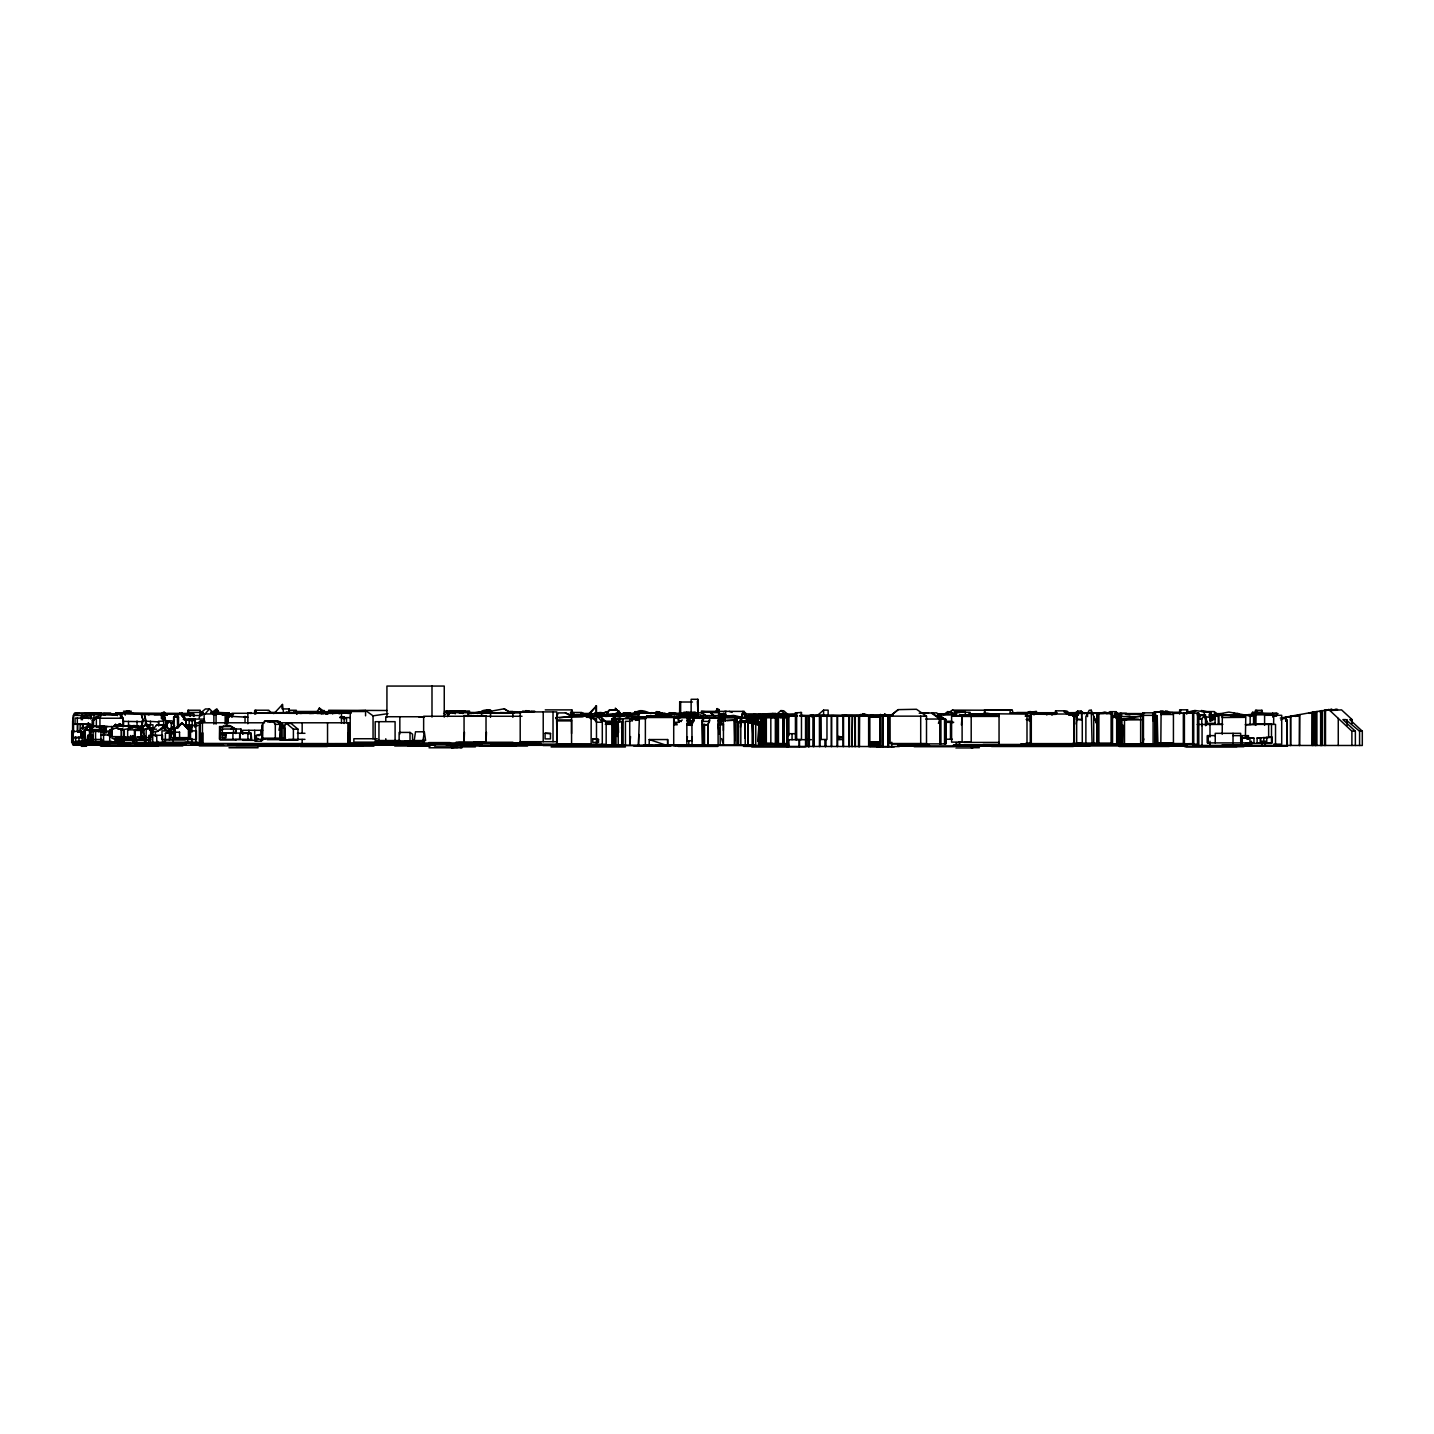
<?xml version="1.0" encoding="UTF-8"?>
<svg xmlns="http://www.w3.org/2000/svg" width="1434" height="1434" viewBox="0 0 1434 1434"><rect width="100%" height="100%" fill="white"/><g stroke="black" fill="none" stroke-linecap="round" stroke-linejoin="round"><path stroke-width="1.5" d="M590.898 715.727L590.898 713.702L589.732 716.193L615.061 716.104L613.913 719.527M490.482 717.305L490.482 712.895M869.649 715.924L869.649 742.525L880.315 742.525L880.315 716.767L869.649 716.767L880.315 716.767L879.257 716.086M467.896 716.426L467.896 712.662M1153.097 720.961L1152.972 712.841L1143.095 712.841L1142.79 744.318M571.574 720.89L571.574 719.922L557.145 719.922L557.145 720.89L571.574 720.89L571.574 733.563M512.852 717.305L512.888 712.913M723.381 730.462L723.435 724.206L718.129 724.206M702.803 724.905L701.943 720.065L702.517 745.035L702.517 724.636L708.073 724.762L709.507 720.083L707.787 724.905L707.787 745.035M557.145 717.43L571.574 717.143L571.574 744.103M571.574 717.143L582.347 716.892L586.381 715.53L591.149 718.81M215.727 714.598L215.781 710.565L214.311 710.744L214.311 715.01M82.527 728.741L82.634 724.331M744.838 738.331L744.676 721.822M747.813 733.849L748.064 722.664L753.334 722.682L740.267 721.643L740.267 718.111L736.323 717.251L737.219 721.643L741.127 722.001L741.127 718.111L736.323 717.251M1156.629 743.009L1156.629 715.763L1156.629 743.009L1156.539 738.815M1272.675 713.63L1276.762 713.057L1276.511 716.158L1272.836 716.158L1272.765 713.881L1253.137 713.756M757.941 718.111C754.302 717.627 759.124 724.762 757.941 718.111L754.535 717.376L760.54 718.649L760.755 745.519L761.364 724.887L759.93 724.672L759.357 745.519L759.357 724.188L761.633 724.797L761.633 745.519M638.811 734.567L638.453 745.286L639.331 718.918M288.987 712.322L289.112 708.934L282.175 708.934M187.478 728.723L187.603 725.281L197.982 725.461M464.473 732.236L464.06 743.224L464.06 715.584L486.592 716.265M486.449 732.236L486.018 743.224L486.018 715.584M1097.476 732.649L1096.956 743.099L1096.956 713.433L1098.892 713.29L1098.892 743.099M175.289 731.412L175.289 737.65L172.277 732.2C166.201 733.921 181.24 729.798 172.277 732.2L170.467 737.65L188.947 737.65L188.947 729.368L181.813 722.844L175.253 728.741L175.253 737.65M309.547 713.505L313.992 713.325L288.539 713.29M757.851 741.396L758.873 724.887L757.295 724.439L757.295 722.144L749.641 719.061L750.986 719.061M740.5 727.271L740.822 722.844L734.369 720.943L734.835 740.661M961.407 724.995L962.106 716.426L959.991 715.01L959.991 716.175L955.42 715.279L951.602 716.175L951.602 742.113L971.194 742.113M983.742 714.257L985.086 709.776L1010.361 709.776L1012.332 710.242L1013.067 713.039M133.254 739.191L133.685 742.955L134.061 738.743M723.184 720.549L723.435 717.789L718.129 725.586L719.223 734.226M630.548 736.574L629.723 745.286L629.723 719.545L639.331 719.545L635.674 720.424M230.408 714.921L222.324 714.831M145.192 725.532L145.694 721.141L146.483 723.561M606.6 716.391L606.761 714.974L605.722 716.462M1076.163 724.009L1076.665 719.689L1082.276 719.689L1082.276 743.368L1072.614 743.368M280.293 736.341L281.136 726.679L281.225 738.223M150.086 739.119L150.552 735.301M1009.912 713.254L1010.361 709.776M621.549 728.221L622.41 721.822L618.215 721.822L618.556 732.487M316.932 713.505L351.169 713.039M1075.052 716.803L1075.625 712.644L1067.147 712.716M1055.048 714.329L1055.567 710.834L1064.153 710.834L1071.61 715.333M328.117 713.738L328.655 710.278L386.929 710.493M687.46 736.735L686.85 740.733L692.048 740.733L692.03 736.771M1245.411 737.184L1245.805 714.957L1250.502 716.462M1264.591 725.371L1264.591 714.813L1222.646 714.957L1222.216 717.538L1245.411 717.341M680.505 717.699L674.625 716.659L673.711 722.288L679.107 722.288M281.871 708.02L282.462 704.452L274.055 713.487L269.735 712.644M229.171 716.803L226.59 718.058L228.562 717.825M254.732 712.985L285.258 712.68M279.003 730.3L280.06 724.367L277.587 721.105L264.519 721.248L262.171 725.138L262.171 738.223L285.384 738.098L284.99 735.23M348.121 713.612L348.677 713.272M161.773 718.703L162.544 714.616M679.985 715.172L680.254 713.738L680.523 715.172M187.155 715.297L188.123 710.224L200.133 710.224L201.119 714.455M296.175 713.039L326.898 713.021M655.32 716.265L655.912 713.236L627.052 713.236M1144.475 713.558L1120.617 713.558L1119.918 744.569M533.735 712.196L513.91 711.676M414.211 740.536L415.502 731.788L424.321 731.788L423.03 740.536M608.876 711.049L598.659 714.759L618.072 714.078L623.898 715.172M614.308 719.312L615.078 715.62L629.203 715.62M570.66 715.423L571.843 709.884L545.261 709.884M741.521 717.896L742.937 711.336L746.092 713.487M141.59 727.719L143.024 721.141M78.314 713.433L74.389 713.379L72.65 721.069L72.525 737.273L81.379 737.273L81.379 731.035L80.896 737.273M758.425 745.519L758.873 724.475L758.873 745.519M270.739 712.286L268.75 710.224L255.718 710.224L256.112 712.25M608.07 715.566L603.445 715.423M692.048 724.905L693.303 720.047L691.941 724.905L686.85 724.762L688.069 720.029L689.288 724.762L691.941 724.009L693.267 717.556L690.991 717.574L687.119 720.979L693.895 720.979L693.895 717.699M93.945 720.513L92.314 720.424L96.15 718.613L92.314 720.424L91.794 727.97L92.332 726.016L94.769 726.016M678.82 715.243L679.465 712.895L688.499 712.841M687.047 724.009L689.288 724.762L690.184 718.38M120.402 717.358L121.424 713.845L144.26 714.042L146.268 725.425M1232.344 716.695L1232.72 715.369M953.825 716.175L954.883 712.555L960.027 712.555M165.394 733.366L169.642 732.451L165.394 733.366L165.34 742.955M684.161 716.104L684.52 714.939L700.903 714.939L699.774 718.434M1143.866 738.94L1142.575 743.009L1142.575 714.473L1140.639 714.473L1140.639 743.009L1142.701 743.009M702.23 717.842L719.689 717.825M938.41 723.381L939.772 719.276M709.346 717.52L708.217 717.807M718.344 711.246L718.918 709.543L717.108 708.611L716.086 711.246M681.24 721.589L678.318 720.155L679.537 716.659M91.686 729.637L91.686 730.892L88.37 722.897L85.843 729.978L89.177 730.587M689.288 724.009L690.31 721.123L690.31 725.479M199.129 717.86L200.527 713.971L233.652 713.881L228.4 713.863M704.13 717.699L702.785 721.392L709.561 721.392L709.561 717.699M761.92 717.825L762.529 716.104L763.103 717.807M745.393 713.881L742.292 713.881L741.468 721.876L740.177 720.818L747.49 720.675L747.49 717.699M1026.887 715.674L1028.286 712.124L1036.603 711.515L1030.239 712.286M1261.848 713.863L1273.159 713.63M594.895 715.243L593.963 716.032L594.895 713.702L582.025 713.809L581.057 715.942M626.873 714.293L623.844 713.702L621.227 716.175M1157.22 718.613L1157.901 743.009M555.98 718.398L558.292 712.913L565.444 712.913L573.761 716.086M121.281 718.219L123.001 718.237L119.398 714.401L101.939 713.594L99.932 718.237L99.932 726.572M1207.267 721.194L1206.352 723.328L1215.046 723.328M811.052 715.96L811.769 716.91M550.531 733.455L550.441 738.904L545.081 738.904L545.081 733.258L550.459 733.509L545.081 733.258M590.7 714.204L589.966 716.032M1112.945 716.355L1112.945 717.789L1116.136 711.676L1110.006 711.676L1106.797 713.702M651.663 716.462L649.459 715.727L656.163 715.709M279.469 712.68L285.366 712.698M724.923 718.416L723.184 720.961L724.618 717.412M349.107 710.906L347.87 713.057L346.06 713.039L345.289 710.906L349.107 710.906L350.488 713.558M128.092 726.59L128.863 725.245L135.585 726.59L131.677 727.737M814.745 716.086L799.957 715.494M277.587 721.105L269.269 721.625M262.314 739.245L262.565 724.69L262.565 738.223M468.882 714.096L469.993 712.304L470.979 713.648M954.883 712.555L955.94 716.068L954.865 716.175L954.865 712.286L970.065 712.286L971.194 716.426L971.194 742.418M317.004 711.838L319.37 708.091L326.396 712.985M692.048 745.035L691.887 720.979L693.608 718.595M1199.057 718.058L1200.706 715.441L1204.309 715.441L1205.492 719.366M520.811 712.913L450.043 712.662L447.408 716.624M629.347 713.774L630.01 712.77L623.718 712.77L623.288 714.473M447.731 716.086L450.043 712.662M835.663 715.853L829.264 715.853M1204.309 715.441L1201.8 719.008L1198.215 719.008L1200.706 715.441M825.859 715.853L826.683 715.315L810.909 715.315L813.598 715.387M288.915 710.26L296.318 710.26L296.605 713.953L297.931 712.142M332.563 713.809L333.781 712.142L294.759 712.232M231.161 728.902L232.362 727.271L236.234 729.422L230.408 725.945C227.414 723.901 215.548 729.924 223.561 726.178M612.659 715.172L619.345 711.372L619.345 715.674M1028.286 712.124L1025.615 715.674L1030.723 715.674M636.642 717.645L639.385 714.634L619.721 714.562M233.563 729.028L233.563 733.15L219.635 733.473L226.034 733.419L226.034 737.703L221.75 737.703L222.808 733.383L234.513 732.469L235.911 733.455L235.911 729.028M224.797 737.703L226.034 733.383M165.502 725.604L168.656 721.607M165.717 725.891L169.122 721.607L172.098 723.919M636.409 712.501C639.654 708.557 647.092 711.766 650.857 713.684M638.847 711.712L634.778 711.712L639.313 712.393L635.585 711.712L634.204 713.451L639.313 712.393L639.313 714.419M771.564 715.046L772.872 713.451L775.937 713.433M174.518 719.707L171.273 723.596L171.273 731.537M635.638 711.712L634.204 713.451L635.531 711.712L645.103 711.82L641.876 711.82M113.842 726.357L115.527 724.367L117.265 726.357L113.77 726.357L115.509 724.367C120.187 727.414 143.185 724.977 117.265 726.124M621.227 716.606L624.346 714.598L619.398 713.325M736.323 719.294L734.925 720.926L734.925 719.294L737.219 719.294M340.647 713.254L339.876 713.021M673.711 745.734L673.711 717.502L674.912 716.122L676.418 717.52M204.686 714.329L209.472 708.952L215.942 715.082M178.533 727.594L178.533 717.161L174.805 716.032L173.801 717.161L173.801 738.008M325.554 713.935L326.755 712.411L342.78 711.981L342.421 713.11L336.99 712.232L337.51 713.236L332.329 713.433M1071.126 715.064L1067.057 711.139L1064.243 712.286L1065.856 711.3L1069.782 715.082M587.689 714.974L596.454 705.922L588.675 715.082M620.259 716.606L620.94 715.871L605.722 716.391M75.536 713.433L79.659 713.433M607.335 713.29L609.074 710.26L616.208 710.153L614.792 710.153M1055.263 712.77L1051.839 715.118M743.529 718.309L746.164 715.53L788.879 715.387M721.643 722.826L721.643 720.961L718.452 720.961L722.342 717.412M153.044 729.028L156.718 725.192L165.448 725.228L168.71 728.58M765.218 717.466L765.559 716.104L762.153 717.305M177.314 727.845L181.795 723.381L177.529 727.773M599.95 715.19L612.013 714.365M616.853 709.955L619.613 712.931L615.258 708.199L619.972 712.823M611.368 710.242L616.907 709.902M688.338 712.949L689.109 712.196L683.767 712.232M531.172 711.425L522.568 711.085M512.942 713.523L514.197 713.003M686.94 713.433L690.847 714.598C682.297 710.117 687.531 715.064 695.562 713.469M882.322 716.444L884.76 714.078L887.897 716.014L888.022 746.558M461.228 713.2L458.647 710.78L453.933 711.891M240.769 729.028L240.984 733.168L241.073 729.028L222.324 729.028L222.324 733.043L251.111 733.097L251.703 739.352L219.635 739.352L219.51 726.59L230.802 726.59M457.356 710.888L460.027 713.307L457.231 710.78M178.623 738.008L173.622 738.008L173.622 717.161L174.805 716.032M1074.299 716.857L1076.916 714.401L1072.919 716.229L1077.293 716.229M217.143 713.774L214.67 713.451L223.525 714.132M182.333 722.844L175.253 728.741M198.017 722.951L200.527 720.693L204.739 721.212L200.527 720.693M200.814 722.951L203.341 720.693M727.253 717.018L725.514 713.684L718.344 714.222M1074.855 713.648L1077.759 711.103L1081.111 711.103L1084.445 713.648M283.215 726.411L286.567 723.471L291.12 723.471L297.949 729.171L297.949 740.177L280.078 740.177M776.17 714.67L780.938 710.583L783.663 710.762L788.288 714.741M816.161 716.48L823.6 710.135L828.135 710.135L828.135 716.265M200.419 713.128L205.403 708.952L209.472 708.952M96.365 726.572L96.365 718.237L101.939 713.594M890.066 743.529L926.507 743.529L926.507 716.158L916.469 709.274L898.222 709.633L890.12 716.158M572.112 714.508L570.266 715.996L580.824 716.14L582.849 714.508M898.222 709.633L890.066 716.158L890.12 743.529M593.981 715.978L596.347 714.114L597.404 715.01M174.715 725.891L169.373 729.583L169.373 739.801M719.294 729.906L718.129 725.586L720.603 723.65M689.897 715.207L692.927 712.841L702.606 712.788M943.536 714.759L947.713 711.587L952.463 712.662M1077.759 711.103L1074.371 713.684L1078.565 713.558M214.311 710.744L216.229 709.346L218.577 711.856L217.215 709.346L215.351 710.744L215.351 714.813M775.722 717.717L757.493 717.394L763.695 717.394M757.295 724.439L758.873 724.475M600.362 715.996L602.889 714.114L604.252 715.207M146.107 728.992L148.455 727.325L151.896 728.149L151.896 735.301M1033.878 714.885L1036.603 712.949L1049.527 712.949L1046.641 714.903M150.588 742.955L150.66 728.992L148.455 727.325L146.214 728.992L146.107 737.524M919.194 713.218L936.617 712.859L944.97 719.276L940.937 719.259L932.154 712.859M174.374 726.142L169.373 729.583L173.389 729.583M135.262 729.852L135.262 737.112M1029.702 711.515L1028.501 713.648M239.621 739.352L239.693 733.563L240.141 739.352M612.659 714.759L614.308 715.154L612.73 714.078M946.834 713.63L952.463 710.135L984.674 710.206L984.943 713.594M121.962 729.781L129.831 728.526M161.522 713.433L164.103 711.873L167.079 714.992M985.086 709.776L984.316 710.242L1012.332 710.242M220.137 733.473L220.137 739.352M95.11 717.627L98.588 717.161M645.372 745.734L645.372 717.502L648.903 716.301L647.326 715.799L648.706 716.426M1237.47 716.301L1241.306 716.086M684.699 713.433L686.94 712.196M682.261 720.029L673.711 724.762L677.296 724.762M92.834 713.415L100.219 713.379M127.644 737.112L127.644 729.781L129.902 728.544M202.212 713.576L203.234 713.039M177.529 727.307L177.529 714.383L180.075 713.236L186.151 720.621L186.151 727.163M74.192 715.172L77.83 713.325L99.143 712.931M1280.741 719.976L1284.111 718.291L1287.015 719.743L1287.015 746.218M91.023 715.297L81.272 715.548L90.987 715.745M692.64 718.04L703.485 717.609M703.449 717.269L702.337 717.502M676.006 717.52L679.286 716.086L691.815 716.982M121.621 729.279L116.297 727.97L110.113 729.727L110.113 736.61L124.328 736.682L124.328 730.569L116.584 728.131L121.621 729.279L121.621 736.682M487.309 709.83C497.795 711.443 481.43 707.84 480.569 712.734M619.237 721.822L619.775 718.542L619.775 721.822M488.367 709.83L477.432 713.343M991.844 713.756L1026.995 714.114L1026.995 744.461L983.025 744.461M228.813 717.179L226.626 717.825M645.981 717.036L627.769 716.014L628.827 716.731L625.798 717.269M627.769 716.857L632.179 717M619.237 718.775L639.331 718.559M646.178 718.595L638.453 718.918M614.182 745.286L614.272 718.362L612.139 718.721L612.139 745.286M131.964 740.553L135.889 739.012M702.517 724.636L708.073 724.762L708.073 745.035L708.073 724.905M749.946 718.577L757.403 720.997L757.403 718.309L747.06 717.466M952.463 710.135L956.586 711.766L965.279 710.726L965.279 711.963M773.231 717.448L770.936 717.448L775.292 715.96L787.911 717.358L779.773 717.43M1271.492 723.722L1245.411 724.726L1271.492 723.722L1271.492 743.404L1245.411 743.404M719.223 714.903L723.596 713.397L725.945 716.875M680.146 714.293L673.711 713.379L680.146 713.989M224.851 715.351C224.6 709.561 212.017 716.462 220.37 713.325M265.899 739.245L256.005 739.245L256.005 735.552L259.411 734.441L262.314 735.337M921.363 712.859L928.533 712.877M73.994 731.017L71.7 731.017L71.7 742.74L89.177 742.776M112.39 714.598L115.993 713.361M811.411 716.104L812.612 715.727L809.117 715.53M852.567 715.889L851.868 746.558M1315.086 745.483L1315.086 711.784L1331.792 709.364C1330.537 710.26 1340.252 710.941 1335.932 709.364L1329.766 710.493M247.58 713.29L251.201 712.626L248.405 713.361M749.319 714.831L767.047 714.795M753.567 714.508L759.088 714.867M185.183 726.446L188.822 725.461M1250.143 724.511L1250.143 716.122L1253.567 715.207L1254.983 715.207L1254.983 723.883M1254.983 715.207L1250.143 716.122M251.398 713.397L250.233 713.397M222.539 712.806L217.143 714.15M718.129 725.586L723.435 724.206M773.374 716.803L764.931 717.072L773.374 716.964M600.434 713.576L606.457 712.142M1121.173 713.325L1118.896 713.738A5.342 1.129 -4.7 0 1 1116.118 713.899M482.003 712.877L472.826 713.379L479.996 712.501L481.806 713.774M1186.599 712.393L1194.845 710.475L1210.816 712.626L1210.816 721.123M220.37 733.043L220.37 729.637L222.324 729.189M102.961 746.218L109.468 744.784M138.524 725.729L132.412 727.038L137.108 727.038M140.424 726.321L143.221 725.729M323.6 713.379L320.911 713.505L328.816 713.128M100.559 729.637L100.559 726.303L104.843 726.267L104.843 733.025M320.911 713.505L323.6 712.949L317.703 711.479L296.838 711.479M595.648 738.689L592.78 739.066L592.78 742.4L598.516 742.4L598.516 739.388L592.78 739.066M763.031 716.892L758.514 717.825L758.514 716.731M132.197 727.683C144.762 726.626 123.683 727.038 132.197 727.683L132.197 726.877M650.893 716.158L654.531 716.014M723.435 720.37L735.606 720.137L735.606 717.699M619.775 718.542L612.443 718.918L613.035 725.514M481.949 712.357L479.064 712.913L489.783 711.103L493.475 713.146M482.81 713.54L486.538 712.806M1325.769 710.547L1331.792 709.364M612.175 723.847L605.722 724.26L612.228 724.313M725.084 716.408L728.884 715.656L734.871 717.43M717.412 717.807L719.689 717.376M447.767 711.999L452.355 711.372L451.118 711.372M107.998 726.518L96.58 726.679L99.484 726.464L99.484 729.637L93.353 730.605M481.125 713.54L485.068 712.806M781.853 714.455L786.28 714.455M471.804 713.343L478.185 712.16L490.105 713.182L484.351 712.16L477.056 713.433M490.804 711.228L504.159 708.808L509.016 711.694M1097.781 713.343L1104.216 712.357L1112.515 713.397L1112.533 743.099L1076.396 743.099M604.628 715.476L621.496 713.774L624.471 716.534M615.437 714.885L621.496 713.774M1073.385 715.602L1078.44 714.688M1290.725 745.483L1290.725 716.247L1280.293 718.076M452.947 712.106L459.489 710.923L462.949 713.612M485.66 711.856L489.783 711.103L476.697 713.003M1141.285 715.889L1123.234 719.151L1133.9 718.667L1133.9 717.215M1128.397 719.133L1132.663 718.362M1283.573 717.86L1292.231 716.319M1290.457 745.483L1290.457 716.247L1315.426 711.748L1315.426 745.483M1313.472 712.68C1300.889 713.989 1318.258 712.68 1312.917 713.451M1331.29 710.493L1341.543 709.866L1352.101 719.617L1352.101 723.489M1098.892 713.451L1105.04 712.357L1111.099 713.415M1292.608 716.319L1297.878 715.387M1295.243 716.426L1298.971 715.763M456.944 711.336L459.31 710.923L462.142 713.182M753.119 717.663L762.798 719.043L762.798 745.519L543.038 745.501M254.66 714.132L254.66 710.475L255.772 710.296L255.772 714.06M1320.105 711.569L1319.19 711.64M726.859 720.693L735.606 720.137M142.522 728.508L136.606 726.877M757.582 724.224L758.371 722.019L757.295 722.144M800.943 715.996L803.094 715.996M139.51 730.193L139.51 726.948L129.544 727.271M559.242 717.842L573.349 715.978M682.996 715.548L684.179 715.369M112.085 714.473L116.405 714.598M1218.828 713.702L1219.061 724.278M350.219 744.694L350.219 710.995L365.562 710.493L373.055 715.835L388.005 713.63M724.295 716.391L720.89 716.211M615.096 718.506L614.075 718.649L620.241 718.04M721.266 716.355L724.295 715.942M78.458 732.129L82.437 731.609L82.437 737.954L71.808 737.793M78.028 732.129L82.437 731.609M763.354 713.917L772.872 713.451M90.019 727.217L92.547 726.913M485.624 711.694L487.291 711.479M77.812 732.147L82.007 731.663L82.007 737.954M959.991 716.175L970.065 715.01L954.865 715.727M1235.337 715.53L1241.611 714.813M612.139 718.721L614.81 718.47M1098.892 713.29L1093.031 713.146M86.076 729.942L86.076 726.5L100.954 726.357M651.072 716.319L661.11 715.405L662.795 716.48M129.275 711.121L126.138 711.3L129.454 711.103M204.112 719.097L183.444 719.133M1187.603 711.82L1195.669 711.479M149.226 714.741L148.294 714.777M753.334 722.682L749.122 722.646M970.693 714.544L971.607 714.526L969.904 714.222M1264.86 737.757L1272.066 737.219L1272.066 742.973L1257.116 742.973L1257.116 737.99L1272.066 737.219M885.943 716.158L887.897 716.014M885.244 716.283L892.109 715.781M1155.105 712.322L1153.474 712.429L1155.248 712.322M1257.116 737.99L1260.737 737.954L1260.737 742.973M81.379 731.035L73.17 731.645M758.371 722.019L757.313 721.517L760.307 722.037L760.755 724.672M203.377 712.644L200.796 712.823L199.935 715.602M594.895 714.724L600.344 714.347L598.767 713.469M661.988 716.211L665.95 715.96M666.72 716.319L671.453 715.96M758.084 721.535L758.084 723.955L760.307 724.331M864.702 714.598L862.605 713.989L866.584 714.706M226.249 714.329L224.851 713.953L229.261 714.383L229.261 712.931L210.565 712.089M795.422 712.823L801.463 712.537L801.463 739.478L795.422 739.478L795.422 712.823L796.641 712.823L796.641 739.478M813.132 715.727L879.598 715.799L880.404 714.383L882.627 715.871M135.495 727.522L136.947 727.612M924.159 716.211L925.342 716.158M954.775 714.706L956.084 714.634M1252.653 714.293L1248.046 714.67M679.25 714.67L675.88 714.67L688.768 714.222L656.808 714.222L687.693 714.383M811.088 715.727L809.672 715.781L813.401 715.674M627.518 713.863L622.84 713.325M744.515 717.717L747.956 717.574L747.903 720.675L750.09 720.639L750.09 717.699L675.324 717.699M1120.743 719.133L1133.9 718.667M325.177 713.433L332.563 713.128M284.99 738.223L284.99 728.382L281.225 726.697M744.909 717.699L747.956 717.574M658.618 713.379L664.82 713.128L667.33 715.01M182.208 715.799L190.22 713.809L190.22 716.444M480.569 712.626L481.609 712.59L467.466 712.411M883.111 715.889L886.176 714.544M1091.937 713.146L1095.415 713.039L1091.937 713.325M1073.474 714.939L1077.902 714.795M598.659 714.759L602.746 714.634M280.903 725.837L284.99 728.382M84.498 713.379L95.97 713.397M179.788 713.236L186.151 720.621M195.4 720.603L189.198 720.657L188.607 719.026L194.899 719.061L195.4 726.877M594.751 712.806L601.455 712.626L599.358 712.626L602.567 715.423M746.433 717.699L746.433 719.796L747.903 720.675M1073.188 715.1L1074.675 715.064M1119.183 744.569L1119.183 716.731L1121.119 716.839L1121.316 744.569M154.298 714.831L167.635 714.508L164.534 714.616M651.843 712.859L658.116 712.734L645.892 712.859M104.843 726.464L101.366 726.518L101.366 729.637L102.585 726.267L101.366 726.518L113.411 726.626M1325.5 709.92L1325.5 745.483M1324.46 710.117L1324.514 745.483M762.798 719.043L760.54 718.649M110.113 729.727L110.257 736.61M139.349 729.727L144.063 729.834L144.009 737.273L137.664 737.273M151.771 731.555L157.615 731.465L164.82 725.12L156.216 725.228M1126.622 719.94L1121.944 719.51L1121.944 725.819M324.962 712.895L337.044 712.734M177.529 714.383L177.816 727.307M729.243 711.389L732.129 712.375M670.108 716.05L671.13 716.032M166.595 714.921L165 714.437M581.057 715.727L589.966 715.656M1230.964 715.96L1231.824 716.014M1209.489 717.143L1212.788 719.33L1215.333 719.312L1208.772 714.957M91.328 729.709L99.484 729.637M90.772 713.343L88.729 713.343M734.369 720.943L740.822 722.844L739.245 721.607M214.759 712.608L215.889 712.59L215.889 714.186L213.433 713.72L214.759 713.702L214.652 710.565L214.759 713.971L210.69 713.057M1097.135 724.421L1091.256 710.242L1089.231 710.26L1085.879 716.588L1085.879 743.099M188.123 710.224L189.055 712.447L201.119 712.411M619.345 711.372L618.108 711.372L622.231 715.172M143.705 713.881L159.066 713.809M222.664 713.899L220.137 713.917M577.418 714.759L587.797 714.706M350.219 717.609L339.768 717.609M870.384 715.745L874.597 715.745M758.514 716.91L775.74 716.857M780.042 716.839L788.646 716.821M775.704 717.448L690.346 717.269L691.815 717.269M212.698 713.63L214.491 713.63M697.426 713.325L698.448 713.325M1185.721 712.895L1189.844 712.895M775.937 715.19L771.886 715.19L778.339 714.007L782.659 714.957M832.329 715.691L834.086 715.674M632.107 716.821L647.899 716.785M726.07 717.323L734.423 717.323M782.839 743.547L782.839 717.305L783.771 717.287L783.771 743.547M939.772 743.888L939.772 719.026L925.719 719.061M158.708 725.98L158.708 721.876L146.268 721.194L144.26 714.49L161.397 714.526L163.368 721.194L158.511 721.194L158.511 725.425M135.352 727.558L143.239 728.167M127.644 729.87L141.41 729.816L144.009 734.226M250.807 739.352L250.807 733.401L242.669 733.401L243.565 733.616M679.608 702.015L692.461 702.015M504.159 708.808L508.855 711.694M216.229 709.346L217.215 709.346M1335.932 709.364L1337.546 709.364M609.074 710.26L610.49 710.26M458.647 710.78L452.23 710.78L455.259 713.791M469.492 710.977L447.713 711.676M123.485 711.228L131.354 711.228M444.415 711.282L450.706 711.282M531.494 711.156L534.649 711.156M1065.856 711.3L1069.28 715.333M334.104 711.515L364.308 711.515M445.866 711.497L465.082 710.977M509.626 711.443L512.96 711.443M656.306 715.817L656.306 711.694L657.668 711.694M1201.62 711.569L1214.347 711.569L1216.337 714.921M286.173 711.838L297.698 713.164M464.508 711.73L465.799 711.73M658.403 711.82L659.765 711.82L656.306 711.694M1160.841 711.909L1154.657 711.909L1161.092 711.981L1160.841 743.009M695.203 712.035L688.696 712.59M1168.405 712.268L1179.465 712.268M1252.581 712.304L1262.279 712.304L1262.673 714.186L1253.047 714.204L1252.581 712.304L1251.595 713.612M199.344 712.483L203.09 712.483M267.584 712.411L276.672 712.411M351.187 712.393L326.755 712.608L331.146 713.433M570.463 712.465L581.666 712.465L585.215 714.383M800.262 712.537L801.463 712.537M1016.688 712.537L1029.863 712.537M1160.482 712.501L1172.94 712.59M92.744 712.913L101.312 712.913M1010.755 712.716L1029.522 712.716M1035.473 712.716L1057.073 712.716M1091.937 712.913L1097.494 712.913L1097.548 743.099M1160.447 712.716L1170.216 712.68L1167.957 712.59M212.035 712.931L229.261 712.931M467.914 713.164L481.752 713.343M494.228 713.218L510.181 713.218M601.294 713.218L603.445 713.218M658.493 713.182L662.347 713.182L658.941 713.021M668.567 713.092L674.249 713.2M1019.915 713.11L1011.078 713.272M1153.008 713.11L1155.356 713.11L1155.481 714.598L1155.481 744.318M1198.806 713.2L1173.424 713.021L1173.424 744.264L1198.806 744.264L1198.806 713.2L1197.498 713.11M74.389 713.379L111.045 713.379L103.642 713.325M133.756 713.469L115.598 712.967L187.406 713.415L189.485 715.53L189.485 713.809M468.685 713.415L472.234 713.415M493.708 713.272L509.088 713.272M583.118 713.469L589.822 713.469M1035.079 713.307L1056.733 713.307M1111.673 713.379L1076.396 713.379L1076.396 719.743M1114.684 713.325L1126.479 713.325M1174.285 713.361L1178.838 713.361M1214.706 713.361L1221.678 714.652L1215.333 714.652M623.844 713.702L621.944 713.702L626.73 714.634M719.008 713.684L725.514 713.684M1103.696 713.415L1099.43 713.379L1110.113 713.021L1077.059 713.039L1077.059 719.743M1278.088 713.63L1261.848 713.057M200.527 713.971L204.112 713.971L204.112 722.037M228.131 713.881L225.156 713.899L225.156 724.116M585.574 713.953L592.851 715.028M937.585 713.971L956.388 714.024M968.559 714.096L982.362 713.989M982.039 713.881L993.798 713.917M993.511 714.042L996.558 713.917M1125.439 713.845L1143.023 714.096M1217.968 714.06L1222.987 714.06M163.207 714.293L189.252 714.132M233.312 714.186L224.851 714.652M589.948 714.132L583.979 714.903M937.46 714.347L945.669 714.347M968.757 714.401L979.763 714.401M1031.476 714.204L1055.567 714.383M102.836 714.598L117.713 714.598M221.894 714.777L233.294 714.795L229.87 714.67L231.519 714.795M575.823 714.544L587.797 714.544M670.933 714.688L656.073 714.777M687.495 714.706L693.948 714.706M793.629 714.455L777.945 715.19M986.269 714.508L979.35 714.526L986.825 713.11L991.002 713.917M992.453 714.562L995.017 714.562L992.453 713.756M1153.115 714.598L1155.481 714.598M1160.805 714.473L1173.424 714.473M105.471 714.741L90.88 714.741L90.88 719.205M213.146 714.741L216.05 714.741M871.119 714.741L872.84 714.741M938.105 714.974L955.008 714.939M959.991 715.01L971.911 714.939M1073.098 714.885L1078.565 714.759M1197.121 714.777L1205.546 714.777L1205.492 725.694M841.83 715.297L892.916 715.064M1073.564 715.315L1075.823 715.315M1264.591 715.297L1281.709 715.297L1281.709 744.156L1273.751 744.156M91.668 715.584L73.152 715.369L73.17 737.273M182.62 715.494L202.104 715.494M700.742 715.602L726.249 715.602M793.809 715.458L796.838 715.458M800.208 715.458L892.934 715.441M967.717 715.441L997.939 715.441L999.05 716.391L962.106 716.426M1242.919 715.53L1215.082 715.351L1215.082 724.278M653.85 715.709L656.449 715.709M801.463 715.656L803.094 715.656M812.11 715.674L814.404 715.727M815.57 715.584L816.86 715.584M1143.095 712.841L1143.454 715.369L1153.348 715.351L1152.99 713.074M1155.105 715.763L1157.22 715.763L1157.22 743.009L1157.31 718.398M652.721 716.193L674.213 716.193M797.501 715.996L758.03 715.387M799.813 716.122L926.507 716.158M951.602 716.175L962.106 716.175L962.106 742.113M1025.185 716.14L1029.522 716.14M1072.614 716.229L1076.665 716.229L1076.665 743.368M1241.736 716.05L1235.463 716.05L1236.735 715.369L1236.735 716.57M243.888 717.215L247.849 717.215L227.827 716.247L227.827 722.503M522.012 716.265L423.639 716.265L423.639 732.846M649.62 716.229L646.447 716.229L658.654 716.247L653.097 716.265L656.163 716.265M661.504 716.283L665.484 716.283L656.593 716.265M860.902 716.265L823.6 716.265L823.6 710.135M1111.959 716.516L1139.367 716.57M96.598 716.659L93.945 718.111L93.945 714.741M424.589 716.749L385.782 716.731L385.782 721.069M632.555 716.606L636.642 716.606M751.434 716.677L778.447 716.659L778.447 743.475M1112.282 716.731L1121.316 716.731M340.199 716.839L344.16 716.839L344.16 723.489M588.155 716.964L592.475 716.964M596.795 716.964L601.097 716.964L606.17 721.965L606.17 744.282L535.312 744.103M674.894 717L678.909 717M690.955 716.821L700.975 716.821M771.474 716.964L775.955 716.964M779.773 716.928L788.61 716.928M1111.888 716.749L1119.309 716.785M173.622 717.161L178.533 717.161M419.015 717.125L424.303 717.125M586.345 717.305L590.521 717.305M642.414 717.143L644.924 717.143M556.553 717.592L557.145 744.103M645.372 717.502L673.711 717.502M779.935 717.717L788.341 717.717M94.285 718.111L75.052 718.093L75.052 724.493M96.365 718.237L123.001 718.237L123.001 727.02M342.708 718.559L346.526 718.559L346.526 722.718M614.989 718.398L612.443 718.398L612.443 745.286M1131.229 718.649L1138.704 719.241M1197.982 718.595L1201.8 718.595L1201.8 725.694M944.54 719.061L945.58 719.061L945.58 743.888M1123.593 718.595L1132.286 718.918M183.444 719.527L189.18 719.922L189.198 726.895M1026.135 719.563L1031.279 719.563M1120.743 719.94L1141.07 719.814M1286.728 720.065L1287.427 746.218L1250.986 746.218M141.213 714.042L143.221 720.639L146.268 720.639M121.424 713.845L123.575 721.356L142.163 721.696L142.163 726.178M141.966 727.289L141.966 720.997L143.221 720.639M264.519 721.248L269.269 721.248M604.7 721.212L613.376 721.212M689.18 718.9L689.288 720.979L691.941 721.123M630.135 721.32L625.439 721.32L625.439 745.286M164.175 715.871L165.627 720.746L171.99 720.89M605.901 722.449L613.035 722.449M944.773 722.413L953.718 722.27M739.245 722.001L745.214 722.664M753.657 722.306L752.169 722.772L753.334 745.035L753.334 722.342L752.169 722.019L752.169 745.035M264.609 722.79L195.902 722.79L195.902 743.583M280.257 722.79L348.892 722.79L348.892 743.583M605.291 724.278L613.842 724.278M692.048 724.009L686.85 724.009L686.85 745.035M1218.237 724.26L1222.861 724.26M77.311 724.331L82.903 724.331L82.903 728.741M1197.229 724.457L1222.413 724.457M1253.495 724.403L1275.525 724.403L1275.525 745.429M146.322 724.779L152.99 724.779L152.99 735.301M758.873 724.887L759.966 724.887M127.214 725.568L130.566 728.221M133.004 725.604L135.065 725.604L135.585 727.163M197.462 725.604L186.868 725.604L186.868 728.454M230.229 725.945L232.362 727.271M88.872 726.375L96.867 726.5M137.108 726.321L142.163 726.321M1097.781 726.375L1093.73 716.588L1093.73 743.099M151.896 728.149L149.405 728.149L149.405 724.779M80.68 733.115L80.68 728.866L83.262 727.163L87.295 728.4M112.013 728.526L113.878 728.526M167.097 728.741L172.116 728.741M151.287 728.992L139.905 728.992L145.551 725.012L151.287 728.992L151.287 737.524L138.327 737.524M286.567 723.471L293.396 729.171L297.949 729.171M152.327 729.189L156.629 729.189M181.813 722.844L188.947 729.368M220.37 729.637L222.808 729.548M84.875 729.709L89.858 729.709M90.844 729.978L83.889 729.978L83.889 741.754L117.57 741.754M135.764 730.031L140.389 730.031M149.62 730.247L150.552 730.247M141.733 730.426L134.42 730.426L134.42 737.004M262.727 730.3L242.633 730.3L242.633 734.316M170.789 730.874L161.97 730.874L161.97 739.478L196.44 739.478L196.44 730.874L189.88 730.874M111.816 731.394L90.485 731.448L90.485 735.552L87.779 735.409L87.779 741.934M1355.363 745.483L1355.363 731.215L1342.923 719.599L1345.684 719.581L1359.575 731.215L1362.3 731.215L1362.3 745.483L1193.016 745.429M111.135 731.465L98.068 731.448L99.197 731.465M179.644 732.2L170.467 732.2L170.467 737.65M410.016 732.416L399.136 732.416L399.136 740.894L412.544 740.894L412.544 734.172L410.016 732.416L410.016 740.894M297.394 733.294L304.958 733.294M786.925 733.688L796.103 733.688L796.103 739.711M100.936 734.997L109.701 734.997L109.701 741.934M149.62 735.301L162.526 735.301L162.526 742.955M87.779 735.409L93.102 735.552L90.342 735.409L90.342 741.934M256.005 735.552L259.59 735.552M1246.307 737.811L1242.292 737.811L1253.961 738.187L1253.961 742.902L1207.41 742.902L1207.41 735.624L1215.297 735.624M1233.025 735.642L1248.512 735.642L1248.405 739.263M838.173 736.52L842.027 737.004L842.027 739.55L838.173 739.55L838.173 736.52L842.027 737.004M92.816 736.771L87.42 736.771L87.42 741.934M115.616 737.112L144.063 737.112M119.022 737.237L125.726 737.237M177.529 738.08L186.151 738.08M1253.961 738.187L1249.946 738.187L1249.946 742.902M112.013 738.456L125.672 738.456M257.977 738.367L254.947 738.367L254.947 741.199L261.562 741.199M113.77 738.743L130.548 738.743M178.174 738.653L185.165 738.653M377.267 738.743L353.857 738.743L353.857 742.149L424.303 742.149M132.986 739.066L133.954 739.066L133.954 735.875M139.026 739.209L142.522 739.209M173.801 738.958L190.561 738.958L190.435 725.281L190.166 738.958M219.51 739.173L219.832 726.59M114.469 739.46L144.942 739.352L144.942 735.678M288.539 739.352L304.958 739.352M944.881 739.227L952.373 739.227M87.42 739.586L92.816 739.586M114.63 739.568L129.687 739.765M146.196 739.532L150.731 739.532M165.394 739.801L185.309 739.801M235.122 739.514L250.233 739.801M267.172 739.639L286.997 739.639M649.136 739.55L667.742 739.55L667.742 745.734L649.279 739.55L649.136 745.734M786.925 739.711L811.357 739.675M114.899 740.069L122.912 740.069M220.137 739.926L236.234 739.926M242.633 740.32L256.704 740.32M260.809 740.32L262.727 740.32M117.05 740.553L149.244 740.553L149.244 736.951M400.104 740.518L375.188 740.518L375.188 721.678L395.085 721.678L395.085 740.518M412.042 740.518L425.611 740.536L424.321 731.788M117.642 741.27L124.202 741.27M404.782 741.288L423.245 741.288M80.68 741.575L111.655 741.414M520.201 741.701L556.804 741.701L556.804 711.909L520.201 711.909L520.201 743.224M73.546 741.987L122.338 741.934M173.245 742.185L197.731 742.185M456.155 742.131L486.036 742.131M89.051 742.471L106.976 742.471M151.771 742.292L171.668 742.292M184.861 742.471L191.081 742.471M374.292 742.453L419.248 742.453M473.847 742.256L512.942 742.256M963.809 742.418L999.05 742.418M97.261 742.669L112.479 742.669M118.448 742.669L123.575 742.669M185.165 742.758L195.49 742.758M428.748 742.579L449.918 742.579M458.575 742.525L491.306 742.794M77.544 742.83L81.917 742.83M90.826 742.866L98.964 742.848M104.108 743.009L173.012 742.955L173.012 739.119M177.888 742.812L197.928 742.812M350.219 743.009L410.016 743.009M481.752 742.991L491.611 742.991M512.816 742.902L535.563 742.902M1026.135 743.009L1031.279 743.009M1154.657 743.009L1173.424 743.009M96.365 743.26L130.118 743.188M134.33 743.224L154.944 743.224M155.32 743.117L187.675 743.117L187.675 739.227M541.263 743.224L423.639 743.224L423.639 739.066M762.978 743.35L770.829 743.35L770.829 716.659M1155.195 743.368L1173.46 743.368M75.052 743.672L94.285 743.672M117.498 743.529L130.96 743.529M185.667 743.404L410.052 743.69M422.564 743.547L521.582 743.421M761.687 743.565L787.911 743.547M1171.614 743.547L1182.602 743.547M1188.75 743.69L1192.729 743.69M90.88 743.762L105.829 743.762M139.994 743.923L157.722 743.923M166.236 743.726L186.223 743.726M190.794 743.834L322.148 743.726M334.785 743.726L361.977 743.726M362.766 743.744L430.146 743.905M761.562 743.834L788.377 743.816M891.625 743.888L945.92 743.888L945.92 719.474L944.54 719.474L944.54 743.888M1021.51 743.905L1172.94 743.923M1185.667 743.726L1194.432 743.708M72.507 744.067L73.439 744.067M79.175 744.192L142.199 744.103M227.881 744.228L308.023 744.103M370.187 744.138L377.088 744.138M399.584 744.246L430.917 744.246M490.751 744.103L528.967 744.103M1020.847 744.013L1031.691 744.013M1136.051 744.049L1072.883 744.031M134.975 744.533L137.754 744.533M174.141 744.461L185.667 744.461M363.035 744.533L377.232 744.371M503.101 744.407L540.026 744.407M555.98 744.3L590.916 744.318M775.704 744.3L788.61 744.3M1029.218 744.569L1187.944 744.336M72.65 744.64L103.642 744.64M287.481 744.838L371.639 744.622M376.371 744.64L375.547 742.561M446.117 744.73L481.77 744.73M522.801 744.838L559.565 744.838M761.454 744.873L788.216 744.873M1117.875 744.712L1159.963 744.712M1186.599 744.676L1193.841 744.676M1222.216 744.694L1251.541 744.694M73.152 744.927L104.27 744.927M135.638 745.088L174.231 745.053M228.221 744.981L265.505 744.981M330.125 745.16L410.644 745.16M418.656 744.891L459.812 744.891M460.099 745.071L482.003 745.071M570.266 744.999L625.045 745.053M643.49 745.142L755.754 745.035L755.754 722.79L750.376 721.302M898.204 745.071L902.022 745.071M953.359 745.053L1022.406 745.035M1096.329 744.981L1111.655 744.981M1121.173 744.963L1185.864 745.053M146.967 745.214L223.525 745.268M235.965 745.411L363.913 745.357M376.192 745.214L435.398 745.214M476.285 745.339L580.286 745.268M589.553 745.411L652.004 745.393M655.356 745.465L702.104 745.25M741.521 745.322L752.527 745.322M897.559 745.304L929.483 745.304M953.951 745.375L1002.061 745.286M1075.052 745.232L1119.721 745.232M407.848 745.734L430.075 745.734M479.189 745.644L516.616 745.662M897.738 745.716L915 745.608M953.538 745.519L1037.893 745.68M1038.79 745.572L1089.983 745.716M1158.6 745.77L1186.994 745.77M1236.144 745.752L1267.62 745.752M100.38 745.967L182.781 745.913M199.254 745.895L264.214 745.913M394.708 746.003L430.075 745.913M460.977 745.877L527.551 746.003M633.577 745.823L670.933 745.823M898.007 745.895L914.372 745.895M922.743 745.967L1033.251 745.859M1049.58 745.985L1123.037 745.931M1237.542 745.805L1255.646 745.805M81.326 746.325L86.506 746.254M101.473 746.218L157.901 746.218M257.833 746.307L299.007 746.307M327.544 746.128L373.933 746.128M641.428 746.218L660.034 746.218M1167.276 746.092L1184.645 746.092M1236.879 746.128L1245.357 746.128M300.405 746.522L327.4 746.522M678.103 746.415L717.896 746.415M743.529 746.379L899.369 746.558M991.468 746.487L1073.367 746.487M1119.058 746.487L1169.302 746.487M1184.466 746.612L1236.968 746.612M434.52 746.863L475.425 746.863M551.122 746.971L625.403 746.971M751.721 746.881L804.779 746.881M876.479 746.845L894.296 746.845M914.157 746.702L954.686 746.702M1185.882 746.72L1243.87 746.72M228.974 747.759L258.12 747.759M428.999 747.777L462.053 747.777M971.302 747.706L979.404 747.706M955.869 747.939L972.79 747.939M500.215 712.555L514.447 712.841M299.778 712.734L301.068 712.752M307.36 712.752L304.779 712.752L306.446 712.752M1221.535 714.168L1217.824 714.168L1228.848 712.071L1244.174 714.849M759.178 713.917L760.576 713.917M782.606 714.168L796.569 714.168M821.79 715.709L825.41 715.709M794.705 716.158L751.721 716.104L753.173 715.638L753.531 716.731L753.531 715.387M626.837 716.193L632.215 716.193M84.373 717.842L89.123 718.452L84.373 717.842L84.373 715.889M596.49 744.264L596.49 718.559L591.149 718.559L591.149 744.264M724.708 720.155L725.228 720.961L725.228 717.699M946.028 721.266L951.746 721.284L951.961 722.539M280.06 738.223L280.06 721.643L267.19 721.625L278.59 721.374L281.405 723.13L281.405 738.223M136.212 726.93L139.51 726.948M1099.43 713.379L1110.113 713.415L1107.962 713.021M299.15 712.734L296.515 712.716M742.292 713.881L786.244 713.989L782.426 714.347M293.128 712.716L321.933 712.806M624.023 714.15L620.528 714.562M665.197 714.616L668.316 714.634M830.842 715.638L852.621 715.691M726.034 716.229L733.599 715.405L740.715 717.018L722.826 715.942M1210.117 720.406L1212.788 720.424L1209.471 717.753M1328.637 709.364L1351.886 731.179L1355.363 731.197M298.792 712.734L300.226 712.734M828.601 715.387L848.139 715.763L844.339 715.441M174.106 714.329L179.537 714.544M272.836 721.105L275.31 724.349L280.06 724.367L277.587 721.643M121.639 728.831L122.822 728.831M855.883 715.709L860.239 715.745M598.516 739.388L597.404 739.388L597.404 742.4M1140.962 714.096L1138.847 714.096L1141.249 714.562M1214.15 715.656L1218.326 716.462M726.429 711.389L724.744 711.389L725.712 712.322M1352.101 719.617L1349.806 719.599L1362.3 731.215M612.659 714.455L622.231 714.544M606.582 712.913L607.98 712.931M134.222 713.63L148.043 713.809M1121.944 719.51L1126.138 719.958L1123.378 719.51M350.219 710.995L362.282 711.21M284.864 738.223L284.703 725.927L280.903 725.927M809.923 715.638L812.612 715.727M1100.541 713.021L1110.113 713.451M651.161 712.662L657.256 712.949M647.523 712.662L658.116 713.164M621.298 714.455L625.278 714.652M1117.946 715.369L1120.653 715.584M577.49 715.082L578.565 715.136M341.471 716.659L344.16 716.839M1188.894 713.11L1190.202 713.2M685.685 712.949L690.847 713.272M754.732 714.58L751.165 715.172M607.819 723.847L612.175 724.152M88.926 727.092L91.794 727.97M88.908 727.325L93.102 727.647M221.75 734.764L224.797 734.997M612.443 718.739L614.182 718.757M115.831 714.598L112.049 714.401L116.405 714.706M1338.263 718.362L1338.263 745.483M1236.144 714.526L1239.084 714.795M1112.533 713.397L1111.099 713.254L1111.099 743.099M1110.113 713.254L1111.368 713.379M99.681 726.5L100.954 726.196M82.491 724.116L81.362 724.26M1125.547 714.347L1129.974 714.831M1073.887 715.924L1076.665 716.229M302.233 713.325L296.713 712.68L296.713 713.809M296.013 712.877L301.248 713.505M1076.396 718.99L1082.276 719.689M324.03 713.487L320.051 713.092M1165.304 710.923L1167.778 711.264M1123.915 719.241L1120.026 718.595L1123.593 718.918M1237.004 713.379L1238.761 713.666M786.567 717.305L786.943 743.547M212.017 713.397L216.301 714.168M213.308 713.809L216.57 714.401M782.839 717.305L783.197 743.547M270.775 712.859L273.643 713.379M862.551 713.989L866.53 714.724M675.486 716.695L679.322 717.394M674.088 717.018L677.798 717.699M605.22 715.118L609.271 715.853M754.23 715.53L766.473 717.807M746.164 715.53L756.22 717.394M137.664 728.651L141.034 729.279M1238.223 714.598L1240.285 714.974M272.55 712.644L276.26 713.343M141.052 729.279L144.063 729.834M752.169 722.019L755.754 722.79M589.535 717.233L596.49 718.559M445.884 711.622L454.399 713.272M754.445 724.062L758.425 724.851M674.249 717.108L677.87 717.842M687.693 714.652L678.676 714.222L681.383 716.265M1065.283 711.64L1068.473 714.652M681.383 713.63L669.624 712.662L669.642 715.028M186.743 719.42L189.18 719.922L184.914 720.029M1234.584 712.931L1233.33 712.68L1234.799 714.042M444.594 712.017L450.348 713.236M962.106 716.175L959.991 715.727L961.748 716.175M755.575 720.997L754.786 719.061M755.575 718.793L755.109 721.033M172.546 714.024L173.747 714.293M953.216 722.628L951.638 722.27M763.354 714.222L767.047 715.046M1201.387 710.475L1210.816 712.626M602.925 715.297L605.883 715.978M116.262 714.957L95.253 714.007L99.179 714.939M1256.722 712.304L1262.279 713.63L1262.279 710.332L1255.467 710.332L1255.467 713.612M810.067 715.53L813.598 716.391M761.633 724.797L759.357 724.188M480.928 713.164L482.003 713.451M947.713 711.587L956.102 713.881M478.221 712.555L481.86 713.612M1244.784 716.462L1222.646 714.957M337.169 713.021L339.553 713.756M116.584 728.131L124.328 730.569M985.785 714.831L983.025 713.756M937.89 715.871L944.97 719.061L944.97 743.888M595.522 713.72L599.771 715.1M601.097 716.964L602.298 720.657L606.17 721.965M185.99 725.21L187.334 725.676M749.857 721.392L753.657 722.772L749.57 719.366M166.667 714.132L164.82 713.415L166.523 715.046M741.127 722.001L740.267 721.643L748.064 721.822L748.064 745.035M1214.401 712.716L1219.438 714.885M772.263 743.26L776.009 744.873M746.433 717.358L747.849 717.968M80.645 736.305L82.186 736.986L82.186 741.145L75.679 741.145L75.679 737.094M1024.36 712.931L1026.995 714.114M293.522 711.838L297.447 713.666M698.591 716.731L693.034 713.72L684.574 713.72L690.023 716.677M572.202 713.415L575.679 715.297M570.965 712.393L574.46 714.383M565.444 712.913L571.27 716.265M487.166 711.103L491.306 713.54M443.59 713.379L445.651 714.598M280.974 723.632L284.703 725.927M1214.562 716.946L1209.651 713.774L1215.19 715.889M701.531 712.841L707.177 716.516M692.927 712.841L698.555 716.516M1209.543 713.845L1214.526 717.143M1210.35 716.05L1215.333 719.348M168.083 731.43L163.727 728.4L155.32 731.949L155.32 736.413M752.563 722.001L753.657 722.772M931.634 713.218L939.772 719.026M250.807 733.455L249.516 732.469L247.921 733.581L247.921 739.352M148.58 727.325L145.551 725.012L140.227 728.992M122.715 725.945L119.757 723.668L116.656 725.962L119.757 723.668L122.553 725.945M746.433 719.796L747.49 720.675M708.862 712.035L701.208 711.336L744.389 711.389L744.389 715.871M780.938 710.583L785.707 714.67M1081.111 711.103L1082.616 713.272M723.328 716.659L718.9 712.68L710.404 712.68L714.759 716.606M970.065 715.441L971.194 716.391M613.967 713.774L616.351 715.996M714.706 716.229L710.26 712.124L701.692 712.124L706.102 716.229M529.612 711.246L525.794 710.619M1165.752 713.505L1163.01 710.941L1160.393 710.959L1163.028 713.523M655.912 713.236L658.063 715.279M230.982 715.279L232.433 716.659M884.76 714.078L887.108 716.408M254.66 710.475L256.471 712.304M1217.753 714.903L1214.688 712.268L1217.251 714.903M193.088 715.602L193.913 716.444L193.913 713.899L189.055 713.899L189.055 712.447M445.078 711.443L447.856 714.49M763.641 716.516L764.537 717.574M697.372 701.351L698.071 713.182M1131.982 719.241L1131.229 718.326M1032.713 714.293L1030.401 711.497L1031.1 713.254M1120.617 713.558L1121.872 715.118M1064.153 710.834L1066.86 714.329M323.994 710.386L326.576 713.845M783.018 716.516L783.824 717.574M143.239 739.317L145.856 742.955L145.856 738.707M1116.136 711.676L1119.613 716.355M724.313 719.527L725.228 720.961M955.42 715.279L955.94 716.175M674.625 716.659L675.324 717.878M319.37 708.091L321.861 712.519M185.165 718.739L181.616 712.626L184.771 718.739M82.204 715.1L82.437 719.76M720.603 724.905L718.04 720.083L718.129 745.035M85.448 713.128L86.775 716.032M480.856 712.411L481.609 714.186M723.596 713.397L724.851 716.875M192.174 720.549L192.21 726.877M326.755 712.411L327.4 714.257M693.267 719.151L693.895 720.979M122.231 717.52L123.575 721.41M146.662 723.561L147.989 727.719M124.65 713.325L125.242 715.207M90.844 730.892L88.37 722.897M571.843 709.884L573.403 714.885M718.918 709.543L719.438 714.903M185.111 719.402L183.498 713.953L163.691 714.257M141.159 713.845L143.221 720.997M128.54 721.356L128.433 727.289M721.661 738.564L723.435 745.035L723.435 717.789M862.318 714.795L860.794 714.383L859.952 715.871M90.324 726.5L91.328 730.946L91.328 726.5M717.108 708.611L717.681 711.246M116.979 713.469L117.391 715.638M1055.567 710.834L1056.123 713.827M282.462 704.452L283.502 712.501M1091.256 710.242L1092.081 743.099M617.247 736.52L616.011 721.159L618.95 721.822L617.946 718.542M1272.675 713.057L1272.747 714.383M215.781 710.565L215.889 712.59M187.603 725.281L187.746 728.382M721.517 718.273L721.643 720.961M720.495 718.828L720.603 720.961M289.112 708.934L289.238 712.304M1081.63 713.272L1081.845 719.653M1272.765 713.881L1272.836 717.233M1155.553 715.763L1155.625 719.958M965.279 710.726L965.297 713.684M1359.575 731.215L1359.575 745.483M1351.886 731.179L1351.886 745.483M1347.118 719.599L1347.118 725.407M1321.897 710.583L1321.897 745.483M1321.789 710.565L1321.789 745.483M1320.983 710.708L1320.983 745.483M1320.624 710.816L1320.624 745.483M1316.896 711.497L1316.896 745.483M1315.856 711.64L1315.856 745.483M1313.347 712.124L1313.293 745.483M1299.58 745.483L1299.58 714.616L1299.419 745.483M1286.065 717.09L1286.065 721.123M1285.742 717.09L1285.742 721.123M1273.751 715.297L1273.607 724.17M1268.642 724.708L1268.642 737.184M1266.778 737.291L1266.778 742.973M1265.308 741.217L1265.308 745.429M1265.021 741.217L1265.021 745.429M1263.802 737.488L1263.802 742.973M1262.279 741.217L1262.279 745.429M1262.01 741.217L1262.01 745.429M1261.633 710.332L1261.633 713.702M1260.235 737.99L1260.235 742.973M1256.722 710.332L1256.722 713.756M1255.7 710.332L1255.7 713.756M1255.646 725.371L1255.646 714.795L1255.521 725.371M1253.567 715.207L1253.567 723.883M1247.867 735.642L1247.777 739.263M1247.526 735.642L1247.634 739.263M1246.899 735.642L1246.988 739.263M1242.238 735.642L1242.292 742.902M1241.701 742.902L1241.611 735.642L1241.378 742.902M1240.733 742.902L1240.643 733.33L1215.243 733.33L1215.243 742.902M1233.025 733.33L1233.025 742.902M1222.324 715.351L1222.216 734.244M1218.273 715.351L1218.273 724.278M1210.439 721.212L1210.439 716.982L1204.291 716.982L1204.291 712.644M1209.848 716.982L1210.045 721.212M1209.991 724.457L1209.991 737.04M1209.991 741.235L1209.991 745.429M1208.055 735.624L1208.145 742.902M1207.966 735.624L1207.966 742.902M1207.518 735.624L1207.518 742.902M1206.352 716.982L1206.37 725.443M1202.068 724.457L1202.068 745.429M1198.215 714.777L1198.215 719.008M1197.498 713.021L1197.498 744.264M1193.733 713.11L1193.733 744.264M1192.658 713.11L1192.658 744.264M1187.746 713.021L1187.746 709.83L1179.644 709.83L1179.644 714.132M1186.743 709.83L1186.743 714.132M1184.412 713.11L1184.412 744.264M1183.337 713.021L1183.337 744.264M1180.63 709.83L1180.63 713.021M1155.356 713.11L1155.356 744.318M1155.141 714.58L1155.141 744.318M1153.115 713.899L1153.115 744.318M1143.454 715.369L1143.454 744.318M1124.507 719.814L1124.507 744.748M1122.768 743.905L1122.768 724.905L1122.248 743.905M1121.065 716.731L1120.904 744.569M1119.434 716.731L1119.56 744.569M1118.825 716.731L1118.825 744.569M1118.233 716.731L1118.233 744.569M1117.911 716.731L1117.911 744.569M1117.588 716.731L1117.588 744.569M1116.674 716.731L1116.674 744.569M1115.957 711.981L1115.975 718.47M1087.546 713.272L1087.546 716.588M1081.63 713.039L1081.63 719.653M1074.066 714.024L1073.941 743.601L1073.815 723.381M1035.456 712.286L1035.456 713.774M1031.297 714.024L1031.297 743.601M1029.218 716.14L1029.218 721.015M999.05 714.114L999.05 744.461M959.776 741.683L959.776 745.967M959.185 741.683L959.185 745.967M956.586 711.766L956.586 713.809M956.693 742.597L956.693 745.967M956.119 742.597L956.119 745.967M951.746 721.284L951.746 722.539M950.491 722.395L950.491 739.227M940.937 719.276L940.937 743.888M920.7 716.158L920.7 743.529M891.751 742.203L891.751 746.558M888.578 716.122L888.578 746.558M888.309 716.122L888.309 746.558M882.645 716.122L882.502 746.558M882.179 716.122L882.179 746.558M880.135 716.122L880.135 746.558M879.813 716.122L879.938 746.558M879.58 742.203L879.58 746.558M879.114 742.203L879.024 746.558M878.683 742.203L878.755 746.558M878.2 742.203L878.128 746.558M877.769 742.203L877.859 746.558M877.232 742.203L877.303 746.558M876.945 742.203L876.873 746.558M876.389 742.203L876.282 746.558M875.941 742.203L876.049 746.558M875.457 742.203L875.385 746.558M875.098 742.203L875.027 746.558M874.471 742.203L874.561 746.558M874.131 742.203L874.202 746.558M873.575 742.203L873.647 746.558M873.216 742.203L873.306 746.558M872.679 742.203L872.75 746.558M872.32 742.203L872.392 746.558M871.764 742.203L871.854 746.558M871.424 742.203L871.496 746.558M870.868 742.203L870.94 746.558M870.599 742.203L870.51 746.558M870.259 742.203L870.187 746.558M869.9 742.203L869.9 746.558M869.434 716.122L869.452 746.558M868.628 716.122L868.646 746.558M859.504 716.122L859.432 746.558M859.36 716.122L859.271 746.558M858.948 716.122L859.056 746.558M858.59 716.122L858.536 746.558M855.309 716.122L855.381 746.558M854.825 716.122L854.879 746.558M852.226 716.122L852.262 746.558M849.466 716.122L849.43 746.558M843.515 716.122L843.551 746.558M843.031 716.122L843.067 746.558M839.876 736.52L839.876 739.55M837.599 716.122L837.635 746.558M837.151 716.122L837.115 746.558M831.684 716.122L831.72 746.558M831.272 716.122L831.236 746.558M826.97 716.104L826.97 739.478L820.212 739.478L820.212 716.104M825.841 740.034L825.805 746.558M825.357 740.034L825.357 746.558M825.321 740.034L825.321 746.558M821.252 739.478L821.09 715.548M819.943 716.122L819.907 746.558M819.423 716.122L819.459 746.558M813.992 716.122L814.028 746.558M813.58 716.122L813.544 746.558M813.132 716.122L813.114 746.558M809.35 716.122L809.368 746.558M809.027 716.122L808.991 746.558M808.722 716.122L808.704 746.558M808.346 716.122L808.346 746.558M808.274 716.122L808.274 746.558M806.213 716.122L806.159 746.558M805.908 716.122L805.908 746.558M805.567 716.122L805.567 746.558M799.509 740.034L799.509 746.558M799.15 740.034L799.15 746.558M792.052 733.688L792.052 739.711M788.736 715.387L788.664 735.678M788.664 740.034L788.664 746.558M788.557 735.678L788.341 716.122L788.216 735.678M788.557 746.558L788.341 740.034L788.216 746.558M787.714 716.122L787.768 746.558M786.764 716.122L786.764 746.558M784.147 717.358L784.147 743.547M776.923 716.659L776.923 743.475M776.565 716.659L776.565 743.475M775.346 716.659L775.346 743.475M766.33 716.677L766.33 743.35M765.989 716.677L765.989 743.35M764.752 716.677L764.752 743.35M764.412 716.677L764.412 743.35M763.211 716.677L763.211 743.35M761.364 719.061L761.364 745.519M759.93 724.188L759.966 745.519M759.303 722.109L759.303 724.403M757.582 718.255L757.582 720.997M747.903 721.822L747.903 745.035M746.827 717.699L746.827 719.796M745.214 721.822L745.214 745.035M740.822 722.664L740.822 745.035M738.582 722.861L738.582 745.035M737.847 722.288L737.847 745.035M737.219 717.251L737.219 721.643M736.09 722.288L736.09 745.035M735.857 719.294L735.857 721.661M734.369 720.37L734.369 745.035M720.173 724.206L720.173 745.035M718.452 717.699L718.452 720.961M704.524 724.224L704.524 745.035M702.785 717.699L702.785 721.392M702.803 724.636L702.803 745.035M697.999 714.401L697.892 699.29L691.134 699.29L691.134 714.078M697.731 699.29L697.731 714.168M689.288 720.979L689.288 724.762M688.804 740.733L688.804 745.035M687.119 717.699L687.119 720.979M682.441 745.877C688.284 745.68 669.821 745.232 675.916 745.877M680.648 701.997L680.648 713.039M679.716 701.997L679.608 713.057M678.318 717.699L678.318 720.155M667.563 739.55L667.563 745.734M632.018 719.545L632.018 721.32M622.965 718.542L622.965 745.286M622.41 718.775L622.41 745.286M622.033 721.822L622.033 745.286M618.215 721.159L618.215 745.286M615.957 718.542L616.011 745.286M614.81 718.398L614.756 745.286M613.985 718.434L613.985 745.286M612.73 718.595L612.73 745.286M602.298 720.657L602.298 744.282M596.454 705.922L596.454 714.777M596.15 705.922L596.15 714.078M553.022 711.909L553.022 741.701M543.217 711.909L543.217 741.701M460.977 743.583L460.977 747.777M456.944 743.457L456.962 747.777M455.152 743.457L454.937 747.777M453.467 744.013L453.467 747.777M452.911 744.013L452.302 747.777M451.818 744.013L451.818 747.777M451.513 743.529L451.513 747.777M444.253 717.09L444.253 686.061L386.929 686.061L386.929 717.09M431.993 686.061L431.993 717.09M399.835 716.749L399.835 734.047M385.782 738.743L385.782 742.149M378.952 721.678L378.952 740.518M373.055 715.835L373.055 738.833M365.562 710.493L365.562 715.835M347.96 732.899L347.96 743.583M347.924 722.79L347.799 743.583M341.471 723.363L341.471 713.272L231.967 713.272L231.967 716.749M327.544 722.79L327.544 743.583M302.162 722.79L302.162 733.186M302.162 739.424L302.162 743.583M293.396 729.171L293.396 740.177M283.968 728.382L283.968 738.223M281.96 727.271L281.96 738.223M275.31 724.349L275.31 738.223M260.809 730.3L260.916 734.316M254.678 730.3L254.678 740.32M248.853 730.3L248.853 734.316M247.849 713.272L247.849 723.776M245.035 716.247L245.035 722.503M240.07 733.616L240.07 739.352M235.768 729.028L235.768 733.455M232.917 733.401L232.917 739.352M231.663 714.67L231.663 716.767M228.221 718.237L228.221 722.682M227.325 713.899L227.253 723.991M226.608 716.964L226.608 724.134M222.808 733.383L222.808 737.703M216.068 724.116L216.068 713.935L213.881 713.935L213.881 724.116M202.893 732.882L202.893 743.583M202.427 722.79L202.427 743.583M200.957 732.882L200.957 743.583M200.222 722.79L200.222 743.583M199.308 722.79L199.308 743.583M194.899 719.061L194.899 727.217M191.923 725.604L191.923 732.057M191.923 738.51L191.923 742.812M188.428 729.368L188.428 737.65M185.882 720.621L185.882 727.163M179.483 732.2L179.644 737.65M178.174 718.739L178.174 727.594M170.736 732.684L170.736 737.65M169.875 729.171L169.875 733.67M167.258 721.553L167.258 725.729M167.061 720.89L167.061 727.307M165.448 729.494L165.663 720.746L164.193 714.634L163.368 727.217M164.82 725.12L164.946 729.494M164.695 741.36L164.695 745.088M164.247 741.109L164.247 745.214M161.397 714.526L161.397 718.577M157.722 741.36L157.722 745.088M156.754 735.301L156.754 742.955M152.721 735.301L152.721 742.955M150.48 721.194L150.48 725.425M149.781 729.906L149.781 726.321L148.67 726.321L148.67 727.898M148.831 735.355L148.778 742.955M142.522 735.678L142.522 739.352M141.733 729.87L141.733 737.112M140.64 728.131L140.837 737.004M137.037 720.997L137.037 727.289M136.714 738.707L136.714 742.955M136.194 738.707L136.194 742.955M133.685 738.743L133.685 742.955M132.86 735.66L132.86 739.46M132.717 735.66L132.806 742.955M132.322 735.534L132.286 739.46M130.566 735.534L130.566 739.46M124.202 738.904L124.202 742.955M124.149 730.587L124.149 736.682M123.575 721.356L123.575 725.676M121.245 729.261L121.245 736.682M112.067 729.189L112.067 736.682M111.673 726.464L111.709 736.682M108.482 731.465L108.482 735.66M106.224 726.464L106.224 733.025M104.431 731.465L104.431 734.997M103.624 726.518L103.624 729.637L90.844 729.637L90.844 741.754M103.571 734.997L103.571 741.934M103.087 731.465L103.087 734.997M101.975 741.934L101.975 739.478L86.721 739.478L86.721 741.934M100.936 731.448L100.918 741.934M95.558 731.448L95.558 741.934M93.497 720.585L93.497 725.801M93.102 731.448L93.102 741.934M90.593 728.705L90.593 724.278L73.546 724.242L73.546 733.115M90.163 728.705L90.163 724.278L82.204 724.278M89.84 739.478L89.84 741.934M89.5 729.978L89.5 735.875M86.506 742.955L86.309 746.254M85.305 728.4L85.233 741.754M84.588 742.955L84.588 746.254M82.634 724.278L82.634 728.741M81.272 715.369L81.272 719.76M80.232 724.331L79.963 730.964M78.96 736.986L78.96 741.145M77.741 724.331L77.741 730.964M77.328 718.093L77.311 730.964M73.403 736.968L73.403 742.74M72.471 736.968L72.471 742.74M72.041 732.882L72.041 737.954M580.895 713.774A206.173 38.467 -3.9 0 1 586.99 713.899M446.781 710.708L446.727 711.676L446.781 710.708M1220.675 713.63L1220.406 715.154L1214.15 715.118L1214.455 713.63L1220.675 713.63M1137.7 713.953L1133.631 714.007L1141.589 713.989L1137.7 713.953M1312.307 712.322L1312.253 745.483L1312.307 712.322M1074.353 714.024L1030.275 714.024L1030.275 743.601L1074.353 743.601L1074.353 714.024M597.53 716.283L591.83 716.283L596.49 722.216L602.208 722.252L597.53 716.283M557.145 721.069L556.284 717.807L557.145 721.069M1156.145 719.958L1156.055 715.763L1156.055 719.958M1251.362 745.429L1251.362 741.217L1251.308 745.429M883.111 746.558L883.111 716.122L882.968 746.558M848.964 746.558L848.964 716.122L848.928 746.558M787.409 746.558L787.409 716.122L787.356 746.558"/></g></svg>
